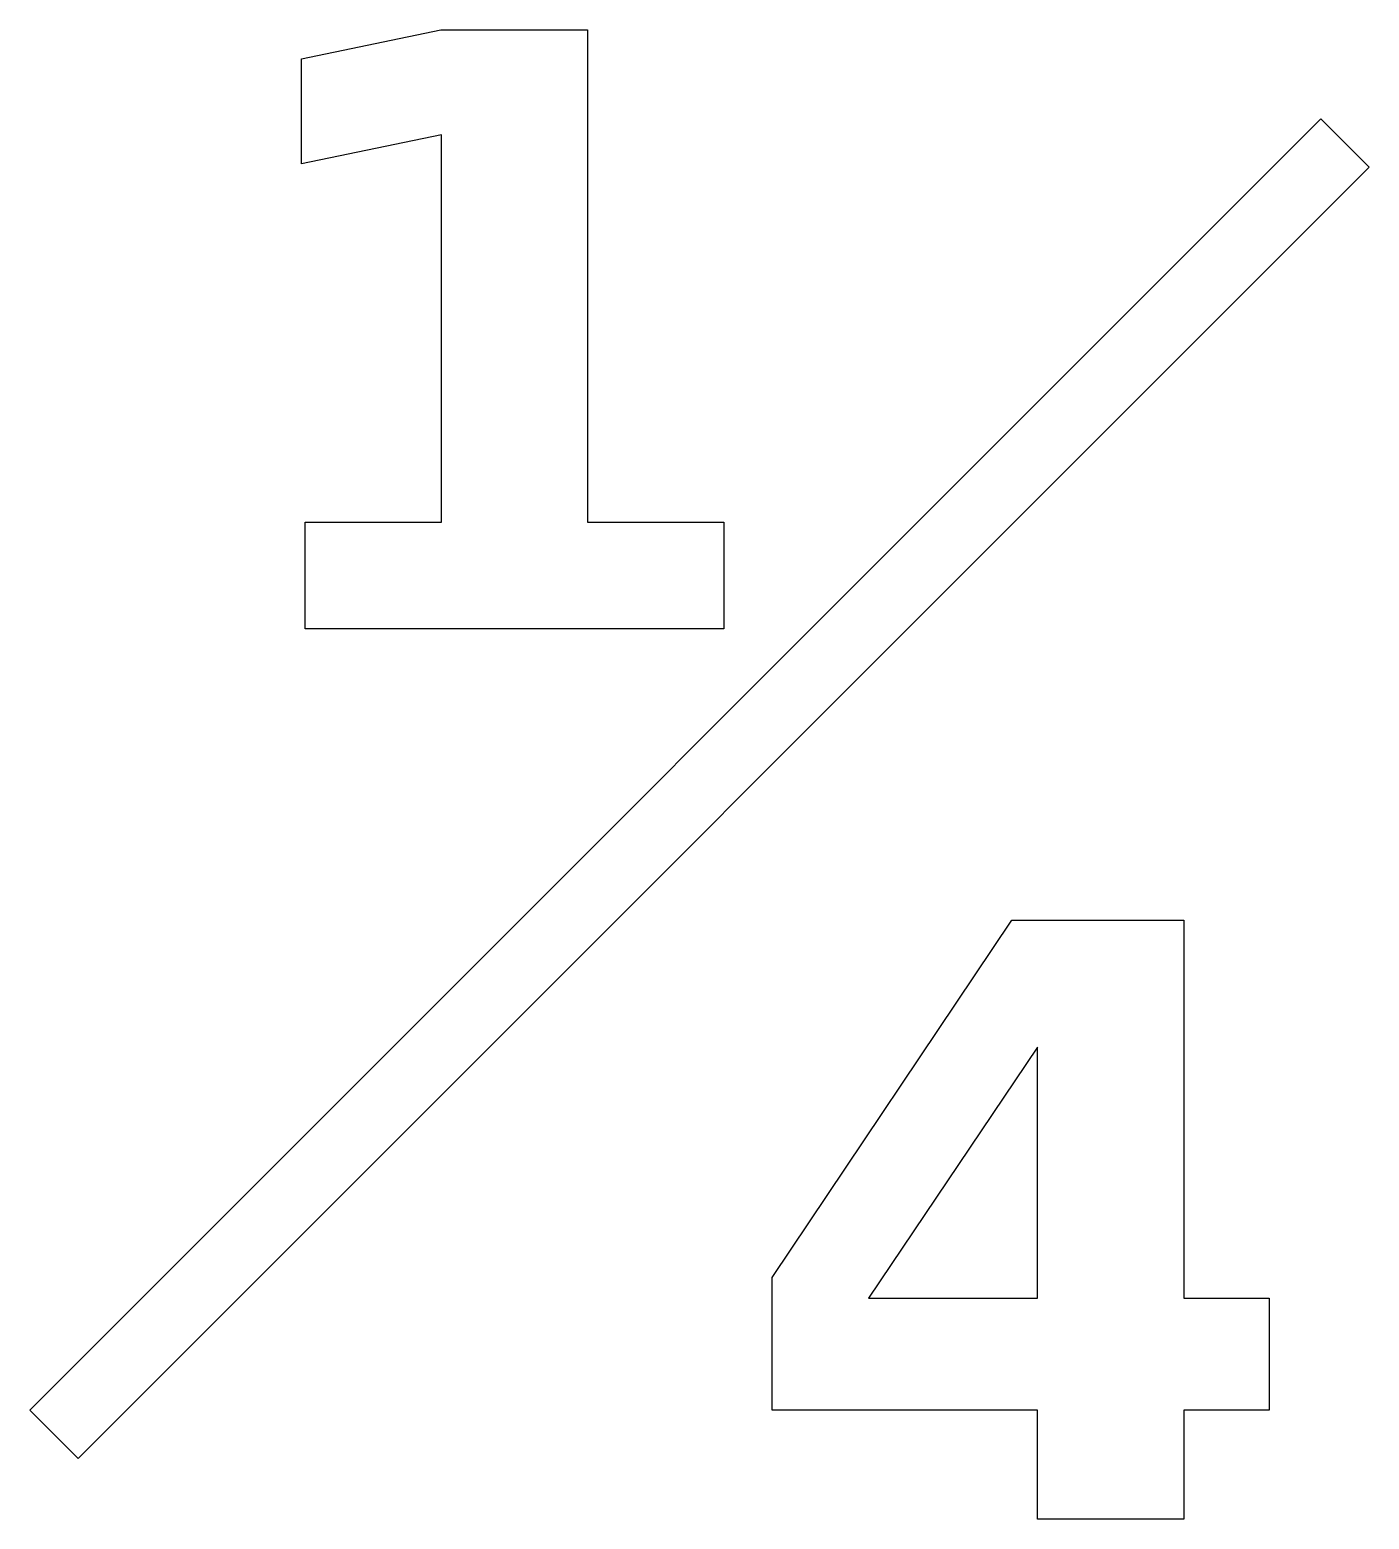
# Model space of a CAD drawing. Extents: x -2 to 13.2, y 2.5 to 19.4.
import ezdxf

# ---------------------------------------------------------------- set-up
doc = ezdxf.new("R2010")
doc.units = 0

msp = doc.modelspace()

# ---------------------------------------------------------------- linework, layer by layer
at = {"layer": 'Layer 1'}
for p, q in [((1.0549, 19.0827), (2.63954, 19.411501)), ((2.63954, 19.411501), (4.31094, 19.4115)), ((4.31094, 19.4115), (4.31094, 13.8082)), ((1.0549, 17.886299), (1.0549, 19.0827)), ((-2.03806, 3.70234), (12.6581, 18.3985)), ((12.6581, 18.3985), (13.2092, 17.8474)), ((2.64867, 18.2151), (1.0549, 17.886299)), ((2.64867, 13.8082), (2.64867, 18.2151)), ((13.2092, 17.8474), (-1.48695, 3.15123)), ((1.096, 13.8082), (2.64867, 13.8082)), ((1.096, 12.5935), (1.096, 13.8082)), ((4.31094, 13.8082), (5.86361, 13.8082)), ((5.86361, 13.8082), (5.86361, 12.5935)), ((5.86361, 12.5935), (1.096, 12.5935)), ((6.41163, 5.21067), (9.142512, 9.27959)), ((9.142512, 9.27959), (11.0971, 9.27959)), ((11.0971, 9.27959), (11.0971, 4.97777)), ((9.43478, 7.83195), (7.50763, 4.97777)), ((9.43478, 4.97777), (9.43478, 7.83195)), ((6.41163, 3.70366), (6.41163, 5.21067)), ((7.50763, 4.97777), (9.43478, 4.97777)), ((11.0971, 4.97777), (12.0698, 4.97777)), ((12.0698, 4.97777), (12.0698, 3.70366)), ((-1.48695, 3.15123), (-2.03806, 3.70234)), ((9.43478, 3.70366), (6.41163, 3.70366)), ((9.43478, 2.46152), (9.43478, 3.70366)), ((12.0698, 3.70366), (11.0971, 3.70366)), ((11.0971, 3.70366), (11.0971, 2.46152)), ((11.0971, 2.46152), (9.43478, 2.46152))]:
    msp.add_line(p, q, dxfattribs=at)

doc.saveas('drawing.dxf')
